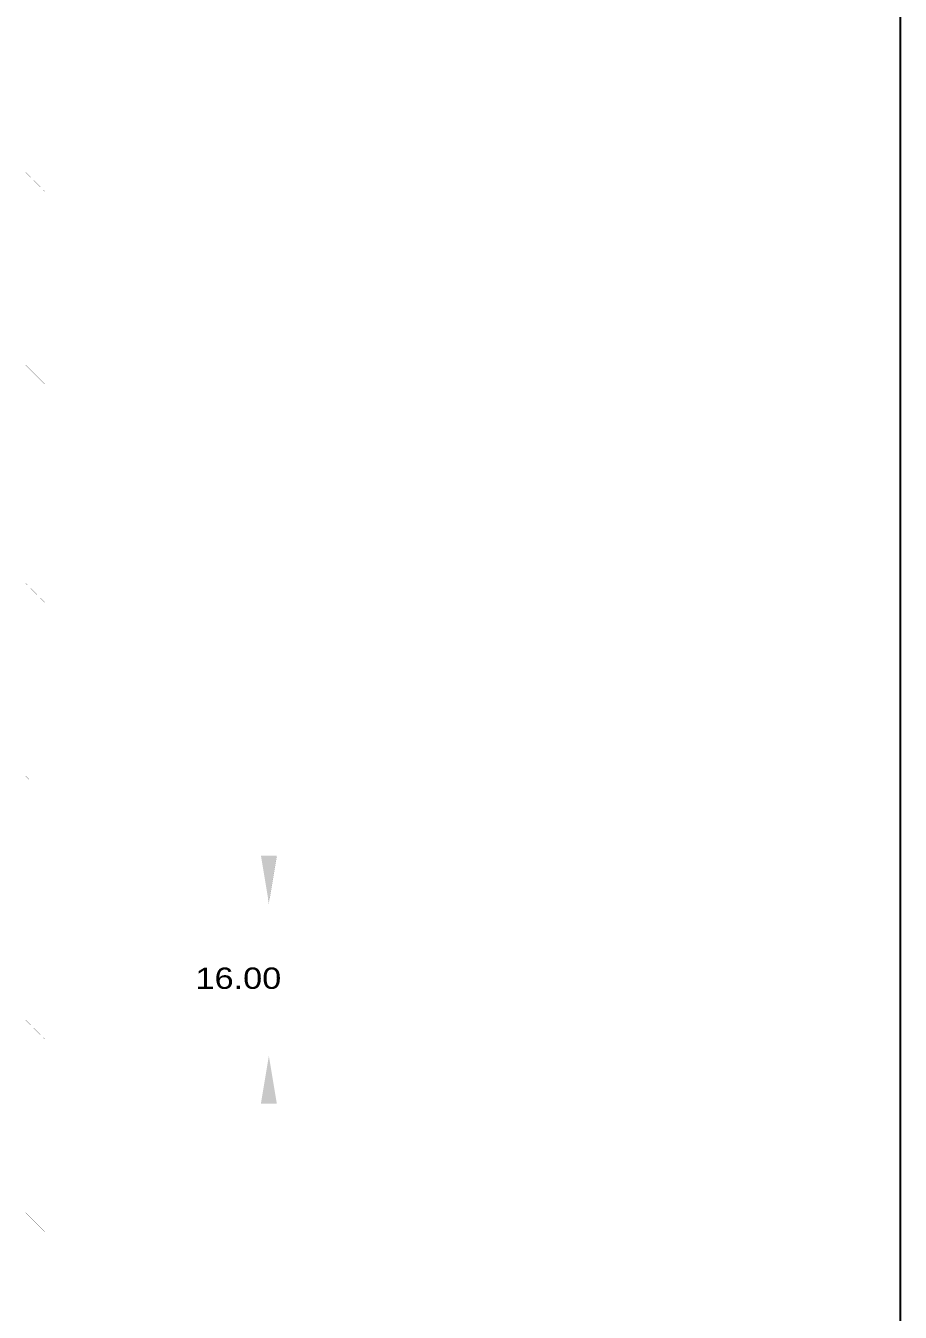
# Model space of a CAD drawing. Header units: millimetres. Extents: x -2171 to 1563, y -1758 to -1505.
# Drawn here: x 1407.196 to 1410.492, y -1611.989 to -1607.14 of the extents above; entities that cross this region are included whole.
import ezdxf

# ---------------------------------------------------------------- set-up
doc = ezdxf.new("R2010")
doc.units = ezdxf.units.MM
doc.linetypes.add('DOT', pattern=[0.025, 0, -0.025])
doc.layers.add('Tablet', color=150, linetype='Continuous', true_color=0x0180ff)
doc.styles.add('S2Arl465_b_1151_161', font='arial.ttf', dxfattribs={"width": 1.15091, "height": 0.046548})

msp = doc.modelspace()

# ---------------------------------------------------------------- hatches: boundary and pattern name
at = {"layer": 'Tablet'}
for points in [[(1408.1125, -1610.4472), (1408.1425, -1610.2675), (1408.0826, -1610.2675)], [(1408.1125, -1611.0222), (1408.1425, -1611.2019), (1408.0826, -1611.2019)]]:
    msp.add_hatch(color=96, dxfattribs=at).paths.add_polyline_path(points)

# ---------------------------------------------------------------- linework, layer by layer
at = {"color": 3}
msp.add_line((1410.4923, -1591.656), (1410.4923, -1620.056), dxfattribs=at)
at = {"layer": 'Tablet', "color": 150, "true_color": 0x0180ff, "const_width": 0.0000431}
msp.add_lwpolyline([(1407.1961, -1616.4847), (1407.1961, -1606.3144), (1408.2743, -1606.3144), (1408.2743, -1606.3862), (1407.268, -1606.3862), (1407.268, -1616.4847)], close=True, dxfattribs=at)
at = {"layer": 'Tablet', "color": 96, "true_color": 0x018001, "const_width": 0.0000431}
for points in [[(1407.2264, -1607.1417), (1407.2506, -1607.1659)], [(1407.1961, -1607.1598), (1407.268, -1607.2317)], [(1407.2627, -1607.178), (1407.268, -1607.1833)], [(1407.1961, -1607.2082), (1407.2022, -1607.2143)], [(1407.2143, -1607.2264), (1407.2385, -1607.2506)], [(1407.1961, -1607.2567), (1407.268, -1607.3285)], [(1407.2506, -1607.2627), (1407.268, -1607.2801)], [(1407.2022, -1607.3111), (1407.2264, -1607.3353)], [(1407.2385, -1607.3474), (1407.2627, -1607.3716)], [(1407.1961, -1607.3535), (1407.268, -1607.4253)], [(1407.1961, -1607.4019), (1407.2143, -1607.4201)], [(1407.2264, -1607.4322), (1407.2506, -1607.4564)], [(1407.1961, -1607.4503), (1407.268, -1607.5222)], [(1407.2627, -1607.4685), (1407.268, -1607.4738)], [(1407.1961, -1607.4987), (1407.2022, -1607.5048)], [(1407.2143, -1607.5169), (1407.2385, -1607.5411)], [(1407.1961, -1607.5471), (1407.268, -1607.619)], [(1407.2506, -1607.5532), (1407.268, -1607.5706)], [(1408.2743, -1607.5722), (1407.268, -1607.5722)], [(1407.2022, -1607.6016), (1407.2264, -1607.6258)], [(1407.2385, -1607.6379), (1407.2627, -1607.6621)], [(1407.1961, -1607.6439), (1407.268, -1607.7158)], [(1407.1961, -1607.6923), (1407.2143, -1607.7105)], [(1407.2264, -1607.7226), (1407.2506, -1607.7468)], [(1407.1961, -1607.7407), (1407.268, -1607.8126)], [(1407.2627, -1607.7589), (1407.268, -1607.7642)], [(1407.1961, -1607.7892), (1407.2022, -1607.7952)], [(1407.2143, -1607.8073), (1407.2385, -1607.8315)], [(1407.1961, -1607.8376), (1407.268, -1607.9094)], [(1407.2506, -1607.8436), (1407.268, -1607.861)], [(1407.2022, -1607.892), (1407.2264, -1607.9163)], [(1407.2385, -1607.9284), (1407.2627, -1607.9526)], [(1407.1961, -1607.9344), (1407.268, -1608.0063)], [(1407.1961, -1607.9828), (1407.2143, -1608.001)], [(1407.2264, -1608.0131), (1407.2506, -1608.0373)], [(1407.1961, -1608.0312), (1407.268, -1608.1031)], [(1407.2627, -1608.0494), (1407.268, -1608.0547)], [(1407.1961, -1608.0796), (1407.2022, -1608.0857)], [(1407.2143, -1608.0978), (1407.2385, -1608.122)], [(1407.1961, -1608.128), (1407.268, -1608.1999)], [(1407.2506, -1608.1341), (1407.268, -1608.1515)], [(1407.2022, -1608.1825), (1407.2264, -1608.2067)], [(1407.2385, -1608.2188), (1407.2627, -1608.243)], [(1407.1961, -1608.2248), (1407.268, -1608.2967)], [(1407.1961, -1608.2732), (1407.2143, -1608.2914)], [(1407.2264, -1608.3035), (1407.2506, -1608.3277)], [(1407.1961, -1608.3217), (1407.268, -1608.3935)], [(1407.2627, -1608.3398), (1407.268, -1608.3451)], [(1407.1961, -1608.3701), (1407.2022, -1608.3761)], [(1407.2143, -1608.3882), (1407.2385, -1608.4124)], [(1407.1961, -1608.4185), (1407.268, -1608.4904)], [(1407.2506, -1608.4245), (1407.268, -1608.4419)], [(1407.2022, -1608.473), (1407.2264, -1608.4972)], [(1407.2385, -1608.5093), (1407.2627, -1608.5335)], [(1407.1961, -1608.5153), (1407.268, -1608.5872)], [(1407.1961, -1608.5637), (1407.2143, -1608.5819)], [(1407.2264, -1608.594), (1407.2506, -1608.6182)], [(1407.1961, -1608.6121), (1407.268, -1608.684)], [(1407.2627, -1608.6303), (1407.268, -1608.6356)], [(1407.1961, -1608.6605), (1407.2022, -1608.6666)], [(1407.2143, -1608.6787), (1407.2385, -1608.7029)], [(1407.1961, -1608.7089), (1407.268, -1608.7808)], [(1407.2506, -1608.715), (1407.268, -1608.7324)], [(1407.2022, -1608.7634), (1407.2264, -1608.7876)], [(1407.2385, -1608.7997), (1407.2627, -1608.8239)], [(1407.1961, -1608.8057), (1407.268, -1608.8776)], [(1407.1961, -1608.8542), (1407.2143, -1608.8723)], [(1407.2264, -1608.8844), (1407.2506, -1608.9086)], [(1407.1961, -1608.9026), (1407.268, -1608.9744)], [(1407.2627, -1608.9207), (1407.268, -1608.926)], [(1407.1961, -1608.951), (1407.2022, -1608.957)], [(1407.2143, -1608.9691), (1407.2385, -1608.9934)], [(1407.1961, -1608.9994), (1407.268, -1609.0713)], [(1407.2506, -1609.0055), (1407.268, -1609.0229)], [(1407.2022, -1609.0539), (1407.2264, -1609.0781)], [(1407.2385, -1609.0902), (1407.2627, -1609.1144)], [(1407.1961, -1609.0962), (1407.268, -1609.1681)], [(1407.1961, -1609.1446), (1407.2143, -1609.1628)], [(1407.2264, -1609.1749), (1407.2506, -1609.1991)], [(1407.1961, -1609.193), (1407.268, -1609.2649)], [(1407.2627, -1609.2112), (1407.268, -1609.2165)], [(1407.1961, -1609.2414), (1407.2022, -1609.2475)], [(1407.2143, -1609.2596), (1407.2385, -1609.2838)], [(1407.1961, -1609.2898), (1407.268, -1609.3617)], [(1407.2506, -1609.2959), (1407.268, -1609.3133)], [(1407.2022, -1609.3443), (1407.2264, -1609.3685)], [(1407.2385, -1609.3806), (1407.2627, -1609.4048)], [(1407.1961, -1609.3867), (1407.268, -1609.4585)], [(1407.1961, -1609.4351), (1407.2143, -1609.4532)], [(1407.2264, -1609.4653), (1407.2506, -1609.4895)], [(1407.1961, -1609.4835), (1407.268, -1609.5554)], [(1407.2627, -1609.5017), (1407.268, -1609.5069)], [(1407.1961, -1609.5319), (1407.2022, -1609.538)], [(1407.2143, -1609.5501), (1407.2385, -1609.5743)], [(1407.1961, -1609.5803), (1407.268, -1609.6522)], [(1407.2506, -1609.5864), (1407.268, -1609.6038)], [(1407.2022, -1609.6348), (1407.2264, -1609.659)], [(1407.2385, -1609.6711), (1407.2627, -1609.6953)], [(1407.1961, -1609.6771), (1407.268, -1609.749)], [(1407.1961, -1609.7255), (1407.2143, -1609.7437)], [(1407.2264, -1609.7558), (1407.2506, -1609.78)], [(1407.1961, -1609.7739), (1407.268, -1609.8458)], [(1407.2627, -1609.7921), (1407.268, -1609.7974)], [(1407.1961, -1609.8223), (1407.2022, -1609.8284)], [(1407.2143, -1609.8405), (1407.2385, -1609.8647)], [(1407.1961, -1609.8707), (1407.268, -1609.9426)], [(1407.2506, -1609.8768), (1407.268, -1609.8942)], [(1407.2022, -1609.9252), (1407.2264, -1609.9494)], [(1407.2385, -1609.9615), (1407.2627, -1609.9857)], [(1407.1961, -1609.9676), (1407.268, -1610.0394)], [(1408.1125, -1610.0016), (1408.1125, -1610.2675)], [(1407.1961, -1610.016), (1407.2143, -1610.0342)], [(1407.2264, -1610.0463), (1407.2506, -1610.0705)], [(1407.1961, -1610.0644), (1407.268, -1610.1363)], [(1407.2627, -1610.0826), (1407.268, -1610.0879)], [(1407.1961, -1610.1128), (1407.2022, -1610.1189)], [(1407.2143, -1610.131), (1407.2385, -1610.1552)], [(1407.1961, -1610.1612), (1407.268, -1610.2331)], [(1407.2506, -1610.1673), (1407.268, -1610.1847)], [(1407.2022, -1610.2157), (1407.2264, -1610.2399)], [(1407.2385, -1610.252), (1407.2627, -1610.2762)], [(1407.1961, -1610.258), (1407.268, -1610.3299)], [(1407.1961, -1610.3064), (1407.2143, -1610.3246)], [(1407.2264, -1610.3367), (1407.2506, -1610.3609)], [(1407.1961, -1610.3548), (1407.268, -1610.4267)], [(1407.2627, -1610.373), (1407.268, -1610.3783)], [(1407.1961, -1610.4033), (1407.2022, -1610.4093)], [(1407.2143, -1610.4214), (1407.2385, -1610.4456)], [(1408.418, -1610.4472), (1407.8071, -1610.4472)], [(1407.1961, -1610.4517), (1407.268, -1610.5235)], [(1407.2506, -1610.4577), (1407.268, -1610.4751)], [(1407.2022, -1610.5061), (1407.2264, -1610.5303)], [(1407.2385, -1610.5424), (1407.2627, -1610.5667)], [(1407.1961, -1610.5485), (1407.268, -1610.6204)], [(1407.1961, -1610.5969), (1407.2143, -1610.6151)], [(1407.1961, -1610.6453), (1407.268, -1610.7172)], [(1407.2264, -1610.6272), (1407.2506, -1610.6514)], [(1407.1961, -1610.6937), (1407.2022, -1610.6998)], [(1407.2627, -1610.6635), (1407.268, -1610.6688)], [(1407.1961, -1610.7421), (1407.268, -1610.814)], [(1407.2143, -1610.7119), (1407.2385, -1610.7361)], [(1407.2506, -1610.7482), (1407.268, -1610.7656)], [(1407.1961, -1610.8389), (1407.268, -1610.9108)], [(1407.2022, -1610.7966), (1407.2264, -1610.8208)], [(1407.2385, -1610.8329), (1407.2627, -1610.8571)], [(1407.1961, -1610.8873), (1407.2143, -1610.9055)], [(1407.1961, -1610.9358), (1407.268, -1611.0076)], [(1407.2264, -1610.9176), (1407.2506, -1610.9418)], [(1407.1961, -1610.9842), (1407.2022, -1610.9902)], [(1407.2627, -1610.9539), (1407.268, -1610.9592)], [(1407.1961, -1611.0326), (1407.268, -1611.1044)], [(1407.2143, -1611.0023), (1407.2385, -1611.0265)], [(1408.418, -1611.0222), (1407.8071, -1611.0222)], [(1407.2506, -1611.0386), (1407.268, -1611.056)], [(1407.1961, -1611.1294), (1407.268, -1611.2013)], [(1407.2022, -1611.0871), (1407.2264, -1611.1113)], [(1407.2385, -1611.1234), (1407.2627, -1611.1476)], [(1407.1961, -1611.1778), (1407.2143, -1611.196)], [(1407.1961, -1611.2262), (1407.268, -1611.2981)], [(1407.2264, -1611.2081), (1407.2506, -1611.2323)], [(1408.1125, -1611.4678), (1408.1125, -1611.2019)], [(1407.1961, -1611.2746), (1407.2022, -1611.2807)], [(1407.2627, -1611.2444), (1407.268, -1611.2497)], [(1407.1961, -1611.323), (1407.268, -1611.3949)], [(1407.2143, -1611.2928), (1407.2385, -1611.317)], [(1407.2506, -1611.3291), (1407.268, -1611.3465)], [(1407.1961, -1611.4198), (1407.268, -1611.4917)], [(1407.2022, -1611.3775), (1407.2264, -1611.4017)], [(1407.2385, -1611.4138), (1407.2627, -1611.438)], [(1407.1961, -1611.4683), (1407.2143, -1611.4864)], [(1407.1961, -1611.5167), (1407.268, -1611.5885)], [(1407.2264, -1611.4985), (1407.2506, -1611.5227)], [(1407.1961, -1611.5651), (1407.2022, -1611.5711)], [(1407.2627, -1611.5348), (1407.268, -1611.5401)], [(1407.1961, -1611.6135), (1407.268, -1611.6854)], [(1407.2143, -1611.5832), (1407.2385, -1611.6074)], [(1407.2506, -1611.6196), (1407.268, -1611.6369)], [(1407.1961, -1611.7103), (1407.268, -1611.7822)], [(1407.2022, -1611.668), (1407.2264, -1611.6922)], [(1407.2385, -1611.7043), (1407.2627, -1611.7285)], [(1407.1961, -1611.7587), (1407.2143, -1611.7769)], [(1407.1961, -1611.8071), (1407.268, -1611.879)], [(1407.2264, -1611.789), (1407.2506, -1611.8132)], [(1407.1961, -1611.8555), (1407.2022, -1611.8616)], [(1407.2627, -1611.8253), (1407.268, -1611.8306)], [(1407.1961, -1611.9039), (1407.268, -1611.9758)], [(1407.2143, -1611.8737), (1407.2385, -1611.8979)], [(1407.2506, -1611.91), (1407.268, -1611.9274)], [(1407.2022, -1611.9584), (1407.2264, -1611.9826)]]:
    msp.add_lwpolyline(points, dxfattribs=at)
at = {"layer": 'Tablet', "color": 96, "linetype": 'DOT', "true_color": 0x018001, "const_width": 0.0000431}
for points in [[(1408.2743, -1607.2631), (1408.2743, -1607.1769)], [(1408.2743, -1607.3925), (1408.2743, -1607.3062)], [(1408.2743, -1607.5219), (1408.2743, -1607.4356)], [(1408.2743, -1607.6512), (1408.2743, -1607.565)], [(1408.2743, -1607.7806), (1408.2743, -1607.6944)], [(1408.2743, -1607.91), (1408.2743, -1607.8237)], [(1408.2743, -1608.0034), (1408.2743, -1607.9531)]]:
    msp.add_lwpolyline(points, dxfattribs=at)
at = {"layer": 'Tablet', "color": 96, "true_color": 0x018001, "const_width": 0.0000431}
for points in [[(1408.1125, -1610.4472), (1408.1425, -1610.2675), (1408.0826, -1610.2675)], [(1408.1125, -1611.0222), (1408.1425, -1611.2019), (1408.0826, -1611.2019)]]:
    msp.add_lwpolyline(points, close=True, dxfattribs=at)

# ---------------------------------------------------------------- texts
at = {"color": 150, "true_color": 0x0180ff, "style": 'S2Arl465_b_1151_161', "width": 1.15091}
msp.add_text('16.00', height=0.0803, dxfattribs=at).set_placement((1407.8361, -1610.7697))

doc.saveas('drawing.dxf')
